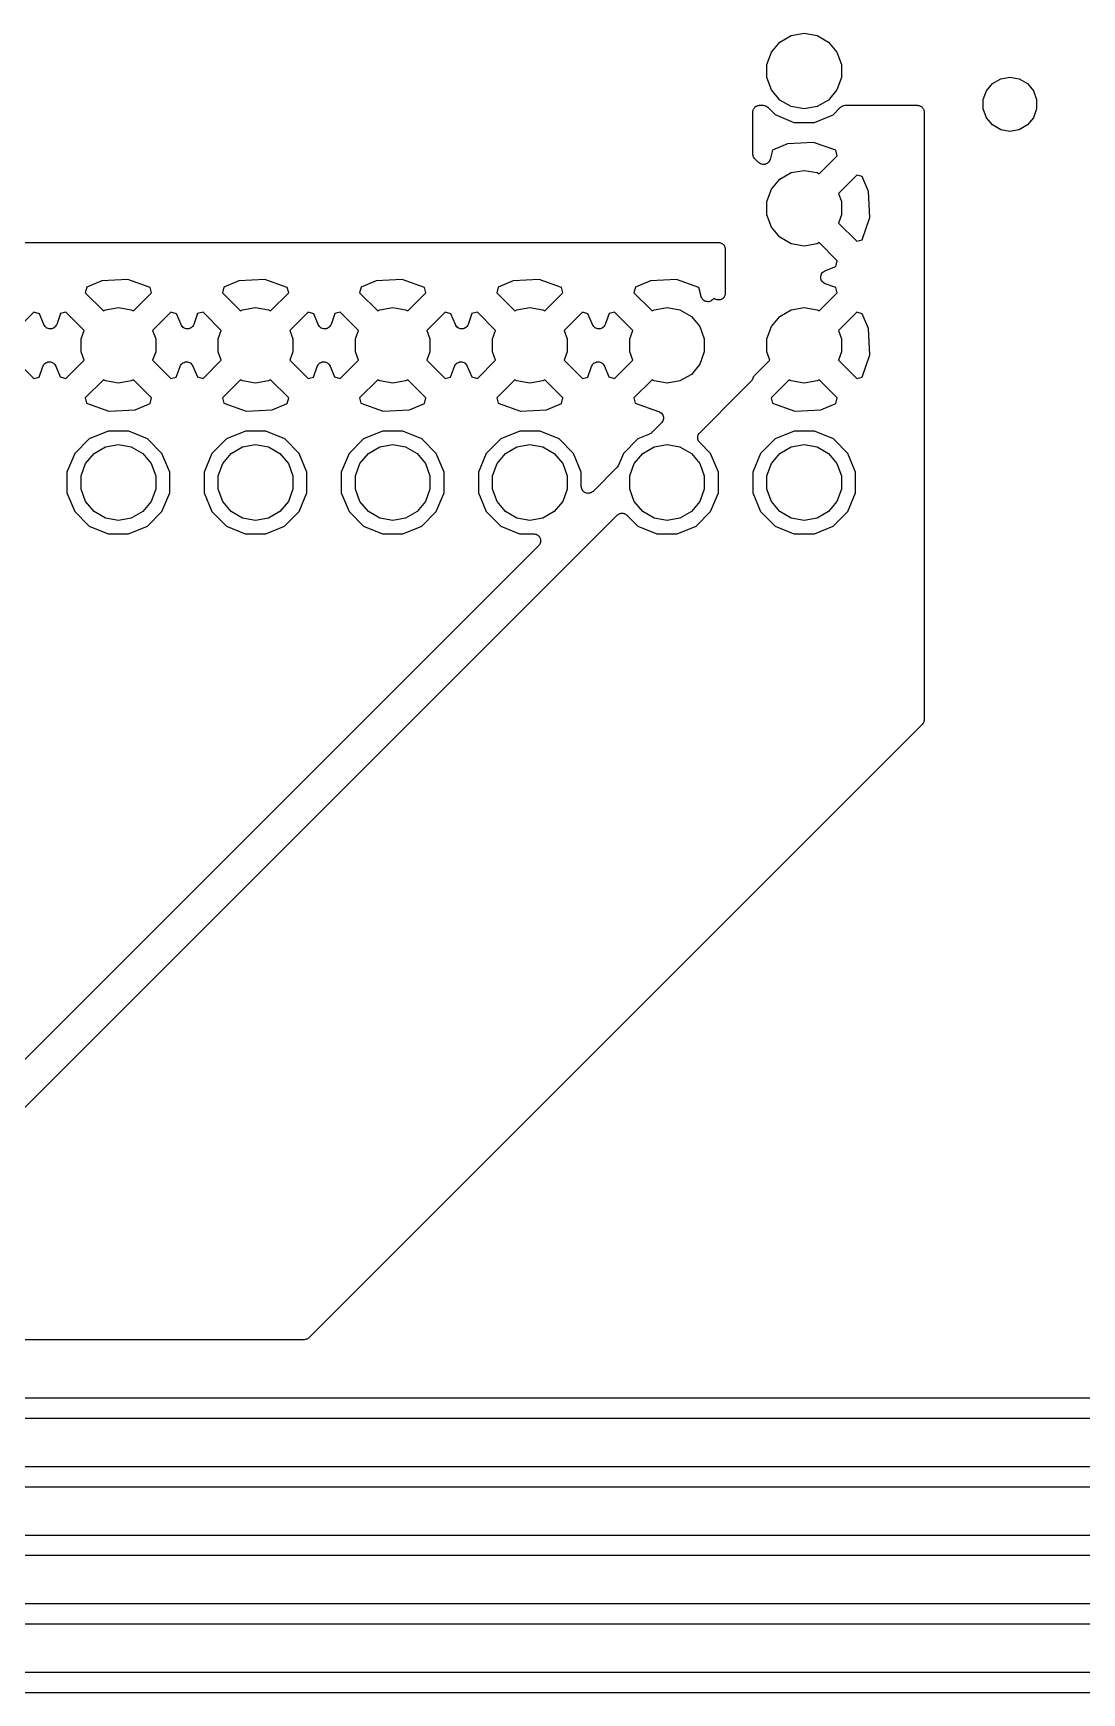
# Model space of a CAD drawing. Extents: x 25 to 346, y -457 to -16.
# Drawn here: x 204.48 to 223.9, y -405.32 to -374.58 of the extents above; entities that cross this region are included whole.
import ezdxf

# ---------------------------------------------------------------- set-up
doc = ezdxf.new("R2010")
doc.units = 0
doc.header["$MEASUREMENT"] = 0
doc.layers.add('BLACK', color=7, linetype='CONTINUOUS')

msp = doc.modelspace()

# ---------------------------------------------------------------- linework, layer by layer
at = {"layer": 'Black'}
for p, q in [((218.307, -374.748), (218.518, -374.626)), ((218.518, -374.626), (218.757, -374.584)), ((218.757, -374.584), (218.997, -374.626)), ((218.997, -374.626), (219.208, -374.748)), ((218.067, -375.163), (218.15, -374.934)), ((218.15, -374.934), (218.307, -374.748)), ((219.208, -374.748), (219.365, -374.934)), ((219.365, -374.934), (219.448, -375.163)), ((218.067, -375.407), (218.067, -375.163)), ((219.448, -375.163), (219.448, -375.407)), ((218.15, -375.636), (218.067, -375.407)), ((219.448, -375.407), (219.365, -375.636)), ((222.133, -375.649), (222.245, -375.516)), ((222.245, -375.516), (222.396, -375.428)), ((222.396, -375.428), (222.567, -375.398)), ((222.567, -375.398), (222.739, -375.428)), ((222.739, -375.428), (222.89, -375.516)), ((222.89, -375.516), (223.002, -375.649)), ((218.307, -375.822), (218.15, -375.636)), ((218.518, -375.944), (218.307, -375.822)), ((219.208, -375.822), (218.997, -375.944)), ((219.365, -375.636), (219.208, -375.822)), ((222.073, -375.813), (222.133, -375.649)), ((222.073, -375.987), (222.073, -375.813)), ((223.002, -375.649), (223.062, -375.813)), ((223.062, -375.813), (223.062, -375.987)), ((217.805, -376.047), (217.807, -376.036)), ((217.805, -376.82), (217.805, -376.047)), ((217.807, -376.025), (217.811, -376.015)), ((217.807, -376.036), (217.807, -376.025)), ((217.811, -376.015), (217.813, -376.004)), ((217.813, -376.004), (217.818, -375.994)), ((217.818, -375.994), (217.822, -375.983)), ((217.822, -375.983), (217.829, -375.975)), ((217.829, -375.975), (217.835, -375.965)), ((217.835, -375.965), (217.843, -375.958)), ((217.843, -375.958), (217.85, -375.95)), ((217.85, -375.95), (217.86, -375.944)), ((217.86, -375.944), (217.868, -375.937)), ((217.868, -375.937), (217.879, -375.933)), ((217.879, -375.933), (217.889, -375.928)), ((217.889, -375.928), (217.9, -375.926)), ((217.9, -375.926), (217.91, -375.922)), ((217.91, -375.922), (217.921, -375.922)), ((217.921, -375.922), (217.932, -375.92)), ((217.932, -375.92), (217.993, -375.92)), ((217.993, -375.92), (217.998, -375.921)), ((217.998, -375.921), (218.004, -375.92)), ((218.004, -375.92), (218.02, -375.925)), ((218.02, -375.925), (218.036, -375.928)), ((218.036, -375.928), (218.041, -375.93)), ((218.041, -375.93), (218.047, -375.932)), ((218.047, -375.932), (218.06, -375.941)), ((218.06, -375.941), (218.074, -375.95)), ((218.074, -375.95), (218.078, -375.954)), ((218.078, -375.954), (218.083, -375.957)), ((218.083, -375.957), (218.217, -376.092)), ((218.217, -376.092), (218.567, -376.237)), ((218.757, -375.986), (218.518, -375.944)), ((218.997, -375.944), (218.757, -375.986)), ((218.946, -376.238), (219.296, -376.093)), ((219.296, -376.093), (219.432, -375.957)), ((219.432, -375.957), (219.437, -375.954)), ((219.437, -375.954), (219.441, -375.95)), ((219.441, -375.95), (219.455, -375.941)), ((219.455, -375.941), (219.469, -375.932)), ((219.469, -375.932), (219.474, -375.93)), ((219.474, -375.93), (219.479, -375.928)), ((219.479, -375.928), (219.495, -375.925)), ((219.495, -375.925), (219.511, -375.92)), ((219.511, -375.92), (219.517, -375.921)), ((219.517, -375.921), (219.522, -375.92)), ((219.522, -375.92), (220.853, -375.92)), ((220.853, -375.92), (220.864, -375.922)), ((220.864, -375.922), (220.875, -375.922)), ((220.875, -375.922), (220.885, -375.926)), ((220.885, -375.926), (220.896, -375.928)), ((220.896, -375.928), (220.906, -375.933)), ((220.906, -375.933), (220.916, -375.937)), ((220.916, -375.937), (220.925, -375.944)), ((220.925, -375.944), (220.935, -375.95)), ((220.935, -375.95), (220.942, -375.958)), ((220.942, -375.958), (220.95, -375.965)), ((220.95, -375.965), (220.956, -375.975)), ((220.956, -375.975), (220.963, -375.983)), ((220.963, -375.983), (220.967, -375.994)), ((220.967, -375.994), (220.972, -376.004)), ((220.972, -376.004), (220.974, -376.015)), ((220.974, -376.015), (220.978, -376.025)), ((220.978, -376.025), (220.978, -376.036)), ((220.978, -376.036), (220.98, -376.047)), ((220.98, -376.047), (220.98, -387.297)), ((222.133, -376.151), (222.073, -375.987)), ((222.245, -376.284), (222.133, -376.151)), ((223.002, -376.151), (222.89, -376.284)), ((223.062, -375.987), (223.002, -376.151)), ((218.567, -376.237), (218.946, -376.238)), ((222.396, -376.372), (222.245, -376.284)), ((222.567, -376.402), (222.396, -376.372)), ((222.739, -376.372), (222.567, -376.402)), ((222.89, -376.284), (222.739, -376.372)), ((217.806, -376.825), (217.805, -376.82)), ((218.171, -376.748), (218.126, -376.923)), ((218.449, -376.633), (218.171, -376.748)), ((218.932, -376.607), (218.449, -376.633)), ((219.345, -376.753), (218.932, -376.607)), ((219.371, -376.853), (219.345, -376.753)), ((217.805, -376.831), (217.806, -376.825)), ((217.81, -376.847), (217.805, -376.831)), ((217.813, -376.863), (217.81, -376.847)), ((217.815, -376.868), (217.813, -376.863)), ((217.817, -376.874), (217.815, -376.868)), ((217.826, -376.887), (217.817, -376.874)), ((217.835, -376.902), (217.826, -376.887)), ((217.839, -376.905), (217.835, -376.902)), ((217.842, -376.91), (217.839, -376.905)), ((217.913, -376.981), (217.842, -376.91)), ((217.914, -376.981), (217.913, -376.981)), ((217.913, -376.981), (217.913, -376.981)), ((217.931, -376.993), (217.914, -376.981)), ((217.949, -377.006), (217.931, -376.993)), ((217.95, -377.006), (217.949, -377.006)), ((217.971, -377.012), (217.95, -377.006)), ((217.95, -377.006), (217.95, -377.006)), ((217.992, -377.017), (217.971, -377.012)), ((217.993, -377.017), (217.992, -377.017)), ((217.992, -377.017), (217.992, -377.017)), ((218.014, -377.015), (217.993, -377.017)), ((218.036, -377.013), (218.014, -377.015)), ((218.037, -377.013), (218.036, -377.013)), ((218.036, -377.013), (218.036, -377.013)), ((218.056, -377.004), (218.037, -377.013)), ((218.076, -376.995), (218.056, -377.004)), ((218.092, -376.979), (218.076, -376.994)), ((218.076, -376.994), (218.076, -376.995)), ((218.076, -376.995), (218.076, -376.995)), ((218.107, -376.964), (218.092, -376.979)), ((218.116, -376.943), (218.107, -376.963)), ((218.107, -376.963), (218.107, -376.963)), ((218.107, -376.963), (218.107, -376.964)), ((218.126, -376.924), (218.116, -376.943)), ((218.126, -376.923), (218.126, -376.923)), ((218.126, -376.923), (218.126, -376.924)), ((218.518, -377.166), (218.757, -377.124)), ((218.757, -377.124), (218.997, -377.166)), ((219.035, -377.188), (219.371, -376.853)), ((218.15, -377.474), (218.307, -377.288)), ((218.307, -377.288), (218.518, -377.166)), ((218.997, -377.166), (219.035, -377.188)), ((219.73, -377.212), (219.392, -377.55)), ((219.834, -377.239), (219.73, -377.212)), ((219.949, -377.516), (219.834, -377.239)), ((218.067, -377.703), (218.15, -377.474)), ((218.067, -377.947), (218.067, -377.703)), ((219.392, -377.55), (219.448, -377.703)), ((219.448, -377.703), (219.448, -377.947)), ((219.975, -377.999), (219.949, -377.516)), ((218.15, -378.176), (218.067, -377.947)), ((219.448, -377.947), (219.392, -378.1)), ((219.83, -378.412), (219.975, -377.999)), ((218.307, -378.362), (218.15, -378.176)), ((219.392, -378.1), (219.73, -378.438)), ((191.897, -378.46), (217.17, -378.46)), ((217.17, -378.46), (217.181, -378.462)), ((217.181, -378.462), (217.192, -378.462)), ((217.192, -378.462), (217.202, -378.466)), ((217.202, -378.466), (217.213, -378.468)), ((217.213, -378.468), (217.223, -378.473)), ((217.223, -378.473), (217.233, -378.477)), ((217.233, -378.477), (217.242, -378.484)), ((217.242, -378.484), (217.252, -378.49)), ((217.252, -378.49), (217.259, -378.498)), ((217.259, -378.498), (217.267, -378.505)), ((217.267, -378.505), (217.273, -378.515)), ((217.273, -378.515), (217.28, -378.523)), ((217.28, -378.523), (217.284, -378.534)), ((217.284, -378.534), (217.289, -378.544)), ((217.289, -378.544), (217.291, -378.555)), ((217.291, -378.555), (217.295, -378.565)), ((217.295, -378.565), (217.295, -378.576)), ((217.295, -378.576), (217.297, -378.587)), ((217.297, -378.587), (217.297, -379.398)), ((218.518, -378.484), (218.307, -378.362)), ((218.757, -378.526), (218.518, -378.484)), ((218.997, -378.484), (218.757, -378.526)), ((219.035, -378.462), (218.997, -378.484)), ((219.371, -378.797), (219.035, -378.462)), ((219.73, -378.438), (219.83, -378.412)), ((219.14, -378.986), (219.344, -378.902)), ((219.344, -378.902), (219.371, -378.797)), ((205.749, -379.173), (205.471, -379.288)), ((206.232, -379.147), (205.749, -379.173)), ((206.645, -379.293), (206.232, -379.147)), ((208.289, -379.173), (208.011, -379.288)), ((208.772, -379.147), (208.289, -379.173)), ((209.185, -379.293), (208.772, -379.147)), ((210.829, -379.173), (210.551, -379.288)), ((211.312, -379.147), (210.829, -379.173)), ((211.725, -379.293), (211.312, -379.147)), ((213.369, -379.173), (213.091, -379.288)), ((213.852, -379.147), (213.369, -379.173)), ((214.265, -379.293), (213.852, -379.147)), ((215.909, -379.173), (215.631, -379.288)), ((216.392, -379.147), (215.909, -379.173)), ((216.805, -379.293), (216.392, -379.147)), ((219.063, -379.087), (219.064, -379.085)), ((219.064, -379.107), (219.063, -379.087)), ((219.064, -379.082), (219.07, -379.064)), ((219.064, -379.085), (219.064, -379.082)), ((219.064, -379.127), (219.064, -379.107)), ((219.065, -379.129), (219.064, -379.127)), ((219.065, -379.131), (219.065, -379.129)), ((219.073, -379.149), (219.065, -379.131)), ((219.07, -379.064), (219.076, -379.044)), ((219.08, -379.168), (219.073, -379.149)), ((219.076, -379.044), (219.078, -379.043)), ((219.078, -379.041), (219.091, -379.025)), ((219.078, -379.043), (219.078, -379.041)), ((219.081, -379.169), (219.08, -379.168)), ((219.082, -379.171), (219.081, -379.169)), ((219.095, -379.186), (219.082, -379.171)), ((219.091, -379.025), (219.103, -379.01)), ((219.108, -379.201), (219.095, -379.186)), ((219.103, -379.01), (219.105, -379.008)), ((219.105, -379.008), (219.106, -379.007)), ((219.106, -379.007), (219.123, -378.997)), ((219.11, -379.202), (219.108, -379.201)), ((219.112, -379.204), (219.11, -379.202)), ((219.129, -379.213), (219.112, -379.204)), ((219.123, -378.997), (219.14, -378.986)), ((219.147, -379.223), (219.129, -379.213)), ((219.345, -379.293), (219.147, -379.223)), ((205.471, -379.288), (205.444, -379.393)), ((205.444, -379.393), (205.78, -379.728)), ((206.335, -379.728), (206.671, -379.393)), ((206.671, -379.393), (206.645, -379.293)), ((208.011, -379.288), (207.984, -379.393)), ((207.984, -379.393), (208.32, -379.728)), ((208.875, -379.728), (209.211, -379.393)), ((209.211, -379.393), (209.185, -379.293)), ((210.551, -379.288), (210.524, -379.393)), ((210.524, -379.393), (210.86, -379.728)), ((211.415, -379.728), (211.751, -379.393)), ((211.751, -379.393), (211.725, -379.293)), ((213.091, -379.288), (213.064, -379.393)), ((213.064, -379.393), (213.4, -379.728)), ((213.955, -379.728), (214.291, -379.393)), ((214.291, -379.393), (214.265, -379.293)), ((215.631, -379.288), (215.604, -379.393)), ((215.604, -379.393), (215.94, -379.728)), ((216.849, -379.463), (216.805, -379.293)), ((216.849, -379.464), (216.849, -379.463)), ((216.849, -379.463), (216.849, -379.463)), ((216.859, -379.483), (216.849, -379.464)), ((216.868, -379.503), (216.859, -379.483)), ((216.868, -379.504), (216.868, -379.503)), ((216.868, -379.503), (216.868, -379.503)), ((216.883, -379.519), (216.868, -379.504)), ((216.899, -379.534), (216.883, -379.519)), ((216.899, -379.535), (216.899, -379.534)), ((216.919, -379.544), (216.899, -379.535)), ((216.899, -379.535), (216.899, -379.535)), ((216.938, -379.553), (216.919, -379.544)), ((216.939, -379.553), (216.938, -379.553)), ((216.961, -379.555), (216.939, -379.553)), ((216.939, -379.553), (216.939, -379.553)), ((216.982, -379.557), (216.961, -379.555)), ((216.983, -379.557), (216.982, -379.557)), ((217.004, -379.552), (216.983, -379.557)), ((216.983, -379.557), (216.983, -379.557)), ((217.025, -379.546), (217.004, -379.552)), ((217.026, -379.546), (217.025, -379.546)), ((217.025, -379.546), (217.025, -379.546)), ((217.044, -379.533), (217.026, -379.546)), ((217.061, -379.521), (217.044, -379.533)), ((217.062, -379.521), (217.061, -379.521)), ((217.089, -379.494), (217.062, -379.521)), ((217.062, -379.521), (217.062, -379.521)), ((217.094, -379.498), (217.089, -379.494)), ((217.106, -379.508), (217.094, -379.498)), ((217.112, -379.51), (217.106, -379.508)), ((217.116, -379.513), (217.112, -379.51)), ((217.132, -379.518), (217.116, -379.513)), ((217.148, -379.523), (217.132, -379.518)), ((217.154, -379.523), (217.148, -379.523)), ((217.159, -379.525), (217.154, -379.523)), ((217.175, -379.523), (217.159, -379.525)), ((217.192, -379.523), (217.175, -379.523)), ((217.197, -379.521), (217.192, -379.523)), ((217.203, -379.521), (217.197, -379.521)), ((217.218, -379.514), (217.203, -379.521)), ((217.233, -379.508), (217.218, -379.514)), ((217.238, -379.505), (217.233, -379.508)), ((217.243, -379.502), (217.238, -379.505)), ((217.255, -379.491), (217.243, -379.502)), ((217.267, -379.48), (217.255, -379.491)), ((217.27, -379.475), (217.267, -379.48)), ((217.274, -379.471), (217.27, -379.475)), ((217.281, -379.456), (217.274, -379.471)), ((217.289, -379.442), (217.281, -379.456)), ((217.29, -379.436), (217.289, -379.442)), ((217.293, -379.431), (217.29, -379.436)), ((217.294, -379.415), (217.293, -379.431)), ((217.297, -379.398), (217.294, -379.415)), ((219.035, -379.728), (219.371, -379.393)), ((219.371, -379.393), (219.345, -379.293)), ((204.49, -379.752), (204.152, -380.09)), ((204.594, -379.779), (204.49, -379.752)), ((204.678, -379.982), (204.594, -379.779)), ((204.985, -379.778), (204.915, -379.976)), ((205.085, -379.752), (204.985, -379.778)), ((205.423, -380.09), (205.085, -379.752)), ((205.78, -379.728), (205.818, -379.706)), ((205.818, -379.706), (206.058, -379.664)), ((206.058, -379.664), (206.297, -379.706)), ((206.297, -379.706), (206.335, -379.728)), ((207.03, -379.752), (206.692, -380.09)), ((207.134, -379.779), (207.03, -379.752)), ((207.218, -379.982), (207.134, -379.779)), ((207.525, -379.778), (207.455, -379.976)), ((207.625, -379.752), (207.525, -379.778)), ((207.963, -380.09), (207.625, -379.752)), ((208.32, -379.728), (208.358, -379.706)), ((208.358, -379.706), (208.597, -379.664)), ((208.597, -379.664), (208.837, -379.706)), ((208.837, -379.706), (208.875, -379.728)), ((209.57, -379.752), (209.232, -380.09)), ((209.674, -379.779), (209.57, -379.752)), ((209.758, -379.982), (209.674, -379.779)), ((210.065, -379.778), (209.995, -379.976)), ((210.165, -379.752), (210.065, -379.778)), ((210.503, -380.09), (210.165, -379.752)), ((210.86, -379.728), (210.898, -379.706)), ((210.898, -379.706), (211.137, -379.664)), ((211.137, -379.664), (211.377, -379.706)), ((211.377, -379.706), (211.415, -379.728)), ((212.11, -379.752), (211.772, -380.09)), ((212.214, -379.779), (212.11, -379.752)), ((212.298, -379.982), (212.214, -379.779)), ((212.605, -379.778), (212.535, -379.976)), ((212.705, -379.752), (212.605, -379.778)), ((213.043, -380.09), (212.705, -379.752)), ((213.4, -379.728), (213.438, -379.706)), ((213.438, -379.706), (213.677, -379.664)), ((213.677, -379.664), (213.917, -379.706)), ((213.917, -379.706), (213.955, -379.728)), ((214.65, -379.752), (214.312, -380.09)), ((214.754, -379.779), (214.65, -379.752)), ((214.838, -379.982), (214.754, -379.779)), ((215.145, -379.778), (215.075, -379.976)), ((215.245, -379.752), (215.145, -379.778)), ((215.583, -380.09), (215.245, -379.752)), ((215.94, -379.728), (215.978, -379.706)), ((215.978, -379.706), (216.218, -379.664)), ((216.218, -379.664), (216.457, -379.706)), ((216.457, -379.706), (216.668, -379.828)), ((216.668, -379.828), (216.825, -380.014)), ((218.15, -380.014), (218.307, -379.828)), ((218.307, -379.828), (218.518, -379.706)), ((218.518, -379.706), (218.757, -379.664)), ((218.757, -379.664), (218.997, -379.706)), ((218.997, -379.706), (219.035, -379.728)), ((219.73, -379.752), (219.392, -380.09)), ((219.834, -379.779), (219.73, -379.752)), ((219.949, -380.056), (219.834, -379.779)), ((204.689, -379.999), (204.678, -379.982)), ((204.699, -380.016), (204.689, -379.999)), ((204.701, -380.018), (204.699, -380.016)), ((204.702, -380.019), (204.701, -380.018)), ((204.718, -380.032), (204.702, -380.019)), ((204.733, -380.044), (204.718, -380.032)), ((204.735, -380.045), (204.733, -380.044)), ((204.737, -380.046), (204.735, -380.045)), ((204.756, -380.052), (204.737, -380.046)), ((204.775, -380.059), (204.756, -380.052)), ((204.777, -380.059), (204.775, -380.059)), ((204.779, -380.06), (204.777, -380.059)), ((204.799, -380.059), (204.779, -380.06)), ((204.819, -380.058), (204.799, -380.059)), ((204.821, -380.058), (204.819, -380.058)), ((204.823, -380.058), (204.821, -380.058)), ((204.842, -380.05), (204.823, -380.058)), ((204.86, -380.043), (204.842, -380.05)), ((204.862, -380.042), (204.86, -380.043)), ((204.864, -380.041), (204.862, -380.042)), ((204.879, -380.027), (204.864, -380.041)), ((204.894, -380.014), (204.879, -380.027)), ((204.895, -380.012), (204.894, -380.014)), ((204.896, -380.011), (204.895, -380.012)), ((204.906, -379.993), (204.896, -380.011)), ((204.915, -379.976), (204.906, -379.993)), ((205.367, -380.243), (205.423, -380.09)), ((206.692, -380.09), (206.748, -380.243)), ((207.229, -379.999), (207.218, -379.982)), ((207.239, -380.016), (207.229, -379.999)), ((207.241, -380.018), (207.239, -380.016)), ((207.242, -380.019), (207.241, -380.018)), ((207.258, -380.032), (207.242, -380.019)), ((207.273, -380.044), (207.258, -380.032)), ((207.275, -380.045), (207.273, -380.044)), ((207.277, -380.046), (207.275, -380.045)), ((207.296, -380.052), (207.277, -380.046)), ((207.315, -380.059), (207.296, -380.052)), ((207.317, -380.059), (207.315, -380.059)), ((207.319, -380.06), (207.317, -380.059)), ((207.339, -380.059), (207.319, -380.06)), ((207.359, -380.058), (207.339, -380.059)), ((207.361, -380.058), (207.359, -380.058)), ((207.363, -380.058), (207.361, -380.058)), ((207.382, -380.05), (207.363, -380.058)), ((207.4, -380.043), (207.382, -380.05)), ((207.402, -380.042), (207.4, -380.043)), ((207.404, -380.041), (207.402, -380.042)), ((207.419, -380.027), (207.404, -380.041)), ((207.434, -380.014), (207.419, -380.027)), ((207.435, -380.012), (207.434, -380.014)), ((207.436, -380.011), (207.435, -380.012)), ((207.446, -379.993), (207.436, -380.011)), ((207.455, -379.976), (207.446, -379.993)), ((207.907, -380.243), (207.963, -380.09)), ((209.232, -380.09), (209.288, -380.243)), ((209.769, -379.999), (209.758, -379.982)), ((209.779, -380.016), (209.769, -379.999)), ((209.781, -380.018), (209.779, -380.016)), ((209.782, -380.019), (209.781, -380.018)), ((209.798, -380.032), (209.782, -380.019)), ((209.813, -380.044), (209.798, -380.032)), ((209.815, -380.045), (209.813, -380.044)), ((209.817, -380.046), (209.815, -380.045)), ((209.836, -380.052), (209.817, -380.046)), ((209.855, -380.059), (209.836, -380.052)), ((209.857, -380.059), (209.855, -380.059)), ((209.859, -380.06), (209.857, -380.059)), ((209.879, -380.059), (209.859, -380.06)), ((209.899, -380.058), (209.879, -380.059)), ((209.901, -380.058), (209.899, -380.058)), ((209.903, -380.058), (209.901, -380.058)), ((209.922, -380.05), (209.903, -380.058)), ((209.94, -380.043), (209.922, -380.05)), ((209.942, -380.042), (209.94, -380.043)), ((209.944, -380.041), (209.942, -380.042)), ((209.959, -380.027), (209.944, -380.041)), ((209.974, -380.014), (209.959, -380.027)), ((209.975, -380.012), (209.974, -380.014)), ((209.976, -380.011), (209.975, -380.012)), ((209.986, -379.993), (209.976, -380.011)), ((209.995, -379.976), (209.986, -379.993)), ((210.447, -380.243), (210.503, -380.09)), ((211.772, -380.09), (211.828, -380.243)), ((212.309, -379.999), (212.298, -379.982)), ((212.319, -380.016), (212.309, -379.999)), ((212.321, -380.018), (212.319, -380.016)), ((212.322, -380.019), (212.321, -380.018)), ((212.338, -380.032), (212.322, -380.019)), ((212.353, -380.044), (212.338, -380.032)), ((212.355, -380.045), (212.353, -380.044)), ((212.357, -380.046), (212.355, -380.045)), ((212.376, -380.052), (212.357, -380.046)), ((212.395, -380.059), (212.376, -380.052)), ((212.397, -380.059), (212.395, -380.059)), ((212.399, -380.06), (212.397, -380.059)), ((212.419, -380.059), (212.399, -380.06)), ((212.439, -380.058), (212.419, -380.059)), ((212.441, -380.058), (212.439, -380.058)), ((212.443, -380.058), (212.441, -380.058)), ((212.462, -380.05), (212.443, -380.058)), ((212.48, -380.043), (212.462, -380.05)), ((212.482, -380.042), (212.48, -380.043)), ((212.484, -380.041), (212.482, -380.042)), ((212.499, -380.027), (212.484, -380.041)), ((212.514, -380.014), (212.499, -380.027)), ((212.515, -380.012), (212.514, -380.014)), ((212.516, -380.011), (212.515, -380.012)), ((212.526, -379.993), (212.516, -380.011)), ((212.535, -379.976), (212.526, -379.993)), ((212.987, -380.243), (213.043, -380.09)), ((214.312, -380.09), (214.368, -380.243)), ((214.849, -379.999), (214.838, -379.982)), ((214.859, -380.016), (214.849, -379.999)), ((214.861, -380.018), (214.859, -380.016)), ((214.862, -380.019), (214.861, -380.018)), ((214.878, -380.032), (214.862, -380.019)), ((214.893, -380.044), (214.878, -380.032)), ((214.895, -380.045), (214.893, -380.044)), ((214.897, -380.046), (214.895, -380.045)), ((214.916, -380.052), (214.897, -380.046)), ((214.935, -380.059), (214.916, -380.052)), ((214.937, -380.059), (214.935, -380.059)), ((214.939, -380.06), (214.937, -380.059)), ((214.959, -380.059), (214.939, -380.06)), ((214.979, -380.058), (214.959, -380.059)), ((214.981, -380.058), (214.979, -380.058)), ((214.983, -380.058), (214.981, -380.058)), ((215.002, -380.05), (214.983, -380.058)), ((215.02, -380.043), (215.002, -380.05)), ((215.022, -380.042), (215.02, -380.043)), ((215.024, -380.041), (215.022, -380.042)), ((215.039, -380.027), (215.024, -380.041)), ((215.054, -380.014), (215.039, -380.027)), ((215.055, -380.012), (215.054, -380.014)), ((215.056, -380.011), (215.055, -380.012)), ((215.066, -379.993), (215.056, -380.011)), ((215.075, -379.976), (215.066, -379.993)), ((215.527, -380.243), (215.583, -380.09)), ((216.825, -380.014), (216.908, -380.243)), ((218.067, -380.243), (218.15, -380.014)), ((219.392, -380.09), (219.448, -380.243)), ((219.975, -380.539), (219.949, -380.056)), ((205.367, -380.487), (205.367, -380.243)), ((205.423, -380.64), (205.367, -380.487)), ((206.748, -380.487), (206.692, -380.64)), ((206.748, -380.243), (206.748, -380.487)), ((207.907, -380.487), (207.907, -380.243)), ((207.963, -380.64), (207.907, -380.487)), ((209.288, -380.487), (209.232, -380.64)), ((209.288, -380.243), (209.288, -380.487)), ((210.447, -380.487), (210.447, -380.243)), ((210.503, -380.64), (210.447, -380.487)), ((211.828, -380.487), (211.772, -380.64)), ((211.828, -380.243), (211.828, -380.487)), ((212.987, -380.487), (212.987, -380.243)), ((213.043, -380.64), (212.987, -380.487)), ((214.368, -380.487), (214.312, -380.64)), ((214.368, -380.243), (214.368, -380.487)), ((215.527, -380.487), (215.527, -380.243)), ((215.583, -380.64), (215.527, -380.487)), ((216.908, -380.487), (216.825, -380.716)), ((216.908, -380.243), (216.908, -380.487)), ((218.067, -380.487), (218.067, -380.243)), ((218.123, -380.64), (218.067, -380.487)), ((219.448, -380.487), (219.392, -380.64)), ((219.448, -380.243), (219.448, -380.487)), ((204.152, -380.64), (204.49, -380.978)), ((204.59, -380.952), (204.66, -380.754)), ((204.66, -380.754), (204.669, -380.737)), ((204.669, -380.737), (204.679, -380.719)), ((204.679, -380.719), (204.68, -380.718)), ((204.68, -380.718), (204.681, -380.716)), ((204.681, -380.716), (204.696, -380.703)), ((204.696, -380.703), (204.711, -380.689)), ((204.711, -380.689), (204.713, -380.688)), ((204.713, -380.688), (204.715, -380.687)), ((204.715, -380.687), (204.733, -380.68)), ((204.733, -380.68), (204.752, -380.672)), ((204.752, -380.672), (204.754, -380.672)), ((204.754, -380.672), (204.756, -380.672)), ((204.756, -380.672), (204.776, -380.671)), ((204.776, -380.671), (204.796, -380.67)), ((204.796, -380.67), (204.798, -380.671)), ((204.798, -380.671), (204.8, -380.671)), ((204.8, -380.671), (204.819, -380.678)), ((204.819, -380.678), (204.838, -380.684)), ((204.838, -380.684), (204.84, -380.685)), ((204.84, -380.685), (204.842, -380.686)), ((204.842, -380.686), (204.857, -380.698)), ((204.857, -380.698), (204.873, -380.711)), ((204.873, -380.711), (204.874, -380.712)), ((204.874, -380.712), (204.876, -380.714)), ((204.876, -380.714), (204.886, -380.731)), ((204.886, -380.731), (204.897, -380.748)), ((204.897, -380.748), (204.981, -380.951)), ((205.085, -380.978), (205.423, -380.64)), ((206.692, -380.64), (207.03, -380.978)), ((207.13, -380.952), (207.2, -380.754)), ((207.2, -380.754), (207.209, -380.737)), ((207.209, -380.737), (207.219, -380.719)), ((207.219, -380.719), (207.22, -380.718)), ((207.22, -380.718), (207.221, -380.716)), ((207.221, -380.716), (207.236, -380.703)), ((207.236, -380.703), (207.251, -380.689)), ((207.251, -380.689), (207.253, -380.688)), ((207.253, -380.688), (207.255, -380.687)), ((207.255, -380.687), (207.273, -380.68)), ((207.273, -380.68), (207.292, -380.672)), ((207.292, -380.672), (207.294, -380.672)), ((207.294, -380.672), (207.296, -380.672)), ((207.296, -380.672), (207.316, -380.671)), ((207.316, -380.671), (207.336, -380.67)), ((207.336, -380.67), (207.338, -380.671)), ((207.338, -380.671), (207.34, -380.671)), ((207.34, -380.671), (207.359, -380.678)), ((207.359, -380.678), (207.378, -380.684)), ((207.378, -380.684), (207.38, -380.685)), ((207.38, -380.685), (207.382, -380.686)), ((207.382, -380.686), (207.397, -380.698)), ((207.397, -380.698), (207.413, -380.711)), ((207.413, -380.711), (207.414, -380.712)), ((207.414, -380.712), (207.416, -380.714)), ((207.416, -380.714), (207.426, -380.731)), ((207.426, -380.731), (207.437, -380.748)), ((207.437, -380.748), (207.521, -380.951)), ((207.625, -380.978), (207.963, -380.64)), ((209.232, -380.64), (209.57, -380.978)), ((209.67, -380.952), (209.74, -380.754)), ((209.74, -380.754), (209.749, -380.737)), ((209.749, -380.737), (209.759, -380.719)), ((209.759, -380.719), (209.76, -380.718)), ((209.76, -380.718), (209.761, -380.716)), ((209.761, -380.716), (209.776, -380.703)), ((209.776, -380.703), (209.791, -380.689)), ((209.791, -380.689), (209.793, -380.688)), ((209.793, -380.688), (209.795, -380.687)), ((209.795, -380.687), (209.813, -380.68)), ((209.813, -380.68), (209.832, -380.672)), ((209.832, -380.672), (209.834, -380.672)), ((209.834, -380.672), (209.836, -380.672)), ((209.836, -380.672), (209.856, -380.671)), ((209.856, -380.671), (209.876, -380.67)), ((209.876, -380.67), (209.878, -380.671)), ((209.878, -380.671), (209.88, -380.671)), ((209.88, -380.671), (209.899, -380.678)), ((209.899, -380.678), (209.918, -380.684)), ((209.918, -380.684), (209.92, -380.685)), ((209.92, -380.685), (209.922, -380.686)), ((209.922, -380.686), (209.937, -380.698)), ((209.937, -380.698), (209.953, -380.711)), ((209.953, -380.711), (209.954, -380.712)), ((209.954, -380.712), (209.956, -380.714)), ((209.956, -380.714), (209.966, -380.731)), ((209.966, -380.731), (209.977, -380.748)), ((209.977, -380.748), (210.061, -380.951)), ((210.165, -380.978), (210.503, -380.64)), ((211.772, -380.64), (212.11, -380.978)), ((212.21, -380.952), (212.28, -380.754)), ((212.28, -380.754), (212.289, -380.737)), ((212.289, -380.737), (212.299, -380.719)), ((212.299, -380.719), (212.3, -380.718)), ((212.3, -380.718), (212.301, -380.716)), ((212.301, -380.716), (212.316, -380.703)), ((212.316, -380.703), (212.331, -380.689)), ((212.331, -380.689), (212.333, -380.688)), ((212.333, -380.688), (212.335, -380.687)), ((212.335, -380.687), (212.353, -380.68)), ((212.353, -380.68), (212.372, -380.672)), ((212.372, -380.672), (212.374, -380.672)), ((212.374, -380.672), (212.376, -380.672)), ((212.376, -380.672), (212.396, -380.671)), ((212.396, -380.671), (212.416, -380.67)), ((212.416, -380.67), (212.418, -380.671)), ((212.418, -380.671), (212.42, -380.671)), ((212.42, -380.671), (212.439, -380.678)), ((212.439, -380.678), (212.458, -380.684)), ((212.458, -380.684), (212.46, -380.685)), ((212.46, -380.685), (212.462, -380.686)), ((212.462, -380.686), (212.477, -380.698)), ((212.477, -380.698), (212.493, -380.711)), ((212.493, -380.711), (212.494, -380.712)), ((212.494, -380.712), (212.496, -380.714)), ((212.496, -380.714), (212.506, -380.731)), ((212.506, -380.731), (212.517, -380.748)), ((212.517, -380.748), (212.601, -380.951)), ((212.705, -380.978), (213.043, -380.64)), ((214.312, -380.64), (214.65, -380.978)), ((214.75, -380.952), (214.82, -380.754)), ((214.82, -380.754), (214.829, -380.737)), ((214.829, -380.737), (214.839, -380.719)), ((214.839, -380.719), (214.84, -380.718)), ((214.84, -380.718), (214.841, -380.716)), ((214.841, -380.716), (214.856, -380.703)), ((214.856, -380.703), (214.871, -380.689)), ((214.871, -380.689), (214.873, -380.688)), ((214.873, -380.688), (214.875, -380.687)), ((214.875, -380.687), (214.893, -380.68)), ((214.893, -380.68), (214.912, -380.672)), ((214.912, -380.672), (214.914, -380.672)), ((214.914, -380.672), (214.916, -380.672)), ((214.916, -380.672), (214.936, -380.671)), ((214.936, -380.671), (214.956, -380.67)), ((214.956, -380.67), (214.958, -380.671)), ((214.958, -380.671), (214.96, -380.671)), ((214.96, -380.671), (214.979, -380.678)), ((214.979, -380.678), (214.998, -380.684)), ((214.998, -380.684), (215, -380.685)), ((215, -380.685), (215.002, -380.686)), ((215.002, -380.686), (215.017, -380.698)), ((215.017, -380.698), (215.033, -380.711)), ((215.033, -380.711), (215.034, -380.712)), ((215.034, -380.712), (215.036, -380.714)), ((215.036, -380.714), (215.046, -380.731)), ((215.046, -380.731), (215.057, -380.748)), ((215.057, -380.748), (215.141, -380.951)), ((215.245, -380.978), (215.583, -380.64)), ((216.825, -380.716), (216.668, -380.902)), ((217.84, -380.924), (218.123, -380.64)), ((219.392, -380.64), (219.73, -380.978)), ((219.83, -380.952), (219.975, -380.539)), ((204.49, -380.978), (204.59, -380.952)), ((204.981, -380.951), (205.085, -380.978)), ((205.78, -381.002), (205.444, -381.337)), ((205.818, -381.024), (205.78, -381.002)), ((206.058, -381.066), (205.818, -381.024)), ((206.297, -381.024), (206.058, -381.066)), ((206.335, -381.002), (206.297, -381.024)), ((206.671, -381.337), (206.335, -381.002)), ((207.03, -380.978), (207.13, -380.952)), ((207.521, -380.951), (207.625, -380.978)), ((208.32, -381.002), (207.984, -381.337)), ((208.358, -381.024), (208.32, -381.002)), ((208.597, -381.066), (208.358, -381.024)), ((208.837, -381.024), (208.597, -381.066)), ((208.875, -381.002), (208.837, -381.024)), ((209.211, -381.337), (208.875, -381.002)), ((209.57, -380.978), (209.67, -380.952)), ((210.061, -380.951), (210.165, -380.978)), ((210.86, -381.002), (210.524, -381.337)), ((210.898, -381.024), (210.86, -381.002)), ((211.137, -381.066), (210.898, -381.024)), ((211.377, -381.024), (211.137, -381.066)), ((211.415, -381.002), (211.377, -381.024)), ((211.751, -381.337), (211.415, -381.002)), ((212.11, -380.978), (212.21, -380.952)), ((212.601, -380.951), (212.705, -380.978)), ((213.4, -381.002), (213.064, -381.337)), ((213.438, -381.024), (213.4, -381.002)), ((213.677, -381.066), (213.438, -381.024)), ((213.917, -381.024), (213.677, -381.066)), ((213.955, -381.002), (213.917, -381.024)), ((214.291, -381.337), (213.955, -381.002)), ((214.65, -380.978), (214.75, -380.952)), ((215.141, -380.951), (215.245, -380.978)), ((215.94, -381.002), (215.604, -381.337)), ((215.978, -381.024), (215.94, -381.002)), ((216.218, -381.066), (215.978, -381.024)), ((216.457, -381.024), (216.218, -381.066)), ((216.668, -380.902), (216.457, -381.024)), ((217.596, -381.209), (217.796, -381.009)), ((217.796, -381.009), (217.803, -380.999)), ((217.803, -380.999), (217.805, -380.989)), ((217.805, -380.989), (217.81, -380.975)), ((217.81, -380.975), (217.814, -380.96)), ((217.814, -380.96), (217.818, -380.954)), ((217.818, -380.954), (217.821, -380.948)), ((217.821, -380.948), (217.831, -380.936)), ((217.831, -380.936), (217.84, -380.924)), ((218.48, -381.002), (218.144, -381.337)), ((218.518, -381.024), (218.48, -381.002)), ((218.757, -381.066), (218.518, -381.024)), ((218.997, -381.024), (218.757, -381.066)), ((219.035, -381.002), (218.997, -381.024)), ((219.371, -381.337), (219.035, -381.002)), ((219.73, -380.978), (219.83, -380.952)), ((205.444, -381.337), (205.47, -381.437)), ((206.644, -381.442), (206.671, -381.337)), ((207.984, -381.337), (208.01, -381.437)), ((209.184, -381.442), (209.211, -381.337)), ((210.524, -381.337), (210.55, -381.437)), ((211.724, -381.442), (211.751, -381.337)), ((213.064, -381.337), (213.09, -381.437)), ((214.264, -381.442), (214.291, -381.337)), ((215.604, -381.337), (215.63, -381.437)), ((216.822, -381.983), (217.596, -381.209)), ((217.596, -381.209), (217.596, -381.209)), ((218.144, -381.337), (218.17, -381.437)), ((219.344, -381.442), (219.371, -381.337)), ((205.47, -381.437), (205.883, -381.583)), ((205.883, -381.583), (206.366, -381.557)), ((206.366, -381.557), (206.644, -381.442)), ((208.01, -381.437), (208.423, -381.583)), ((208.423, -381.583), (208.906, -381.557)), ((208.906, -381.557), (209.184, -381.442)), ((210.55, -381.437), (210.963, -381.583)), ((210.963, -381.583), (211.446, -381.557)), ((211.446, -381.557), (211.724, -381.442)), ((213.09, -381.437), (213.503, -381.583)), ((213.503, -381.583), (213.986, -381.557)), ((213.986, -381.557), (214.264, -381.442)), ((215.63, -381.437), (216.062, -381.589)), ((216.062, -381.589), (216.062, -381.589)), ((216.062, -381.589), (216.063, -381.59)), ((216.063, -381.59), (216.067, -381.591)), ((216.067, -381.591), (216.079, -381.598)), ((216.079, -381.598), (216.08, -381.598)), ((216.08, -381.598), (216.098, -381.607)), ((216.098, -381.607), (216.1, -381.608)), ((216.1, -381.608), (216.102, -381.609)), ((216.102, -381.609), (216.104, -381.612)), ((216.104, -381.612), (216.106, -381.613)), ((216.106, -381.613), (216.112, -381.621)), ((216.112, -381.621), (216.115, -381.624)), ((216.115, -381.624), (216.13, -381.638)), ((216.13, -381.638), (216.13, -381.64)), ((216.13, -381.64), (216.132, -381.642)), ((216.132, -381.642), (216.134, -381.645)), ((216.134, -381.645), (216.134, -381.646)), ((216.134, -381.646), (216.137, -381.654)), ((216.137, -381.654), (216.14, -381.66)), ((216.14, -381.66), (216.148, -381.678)), ((216.148, -381.739), (216.146, -381.745)), ((216.148, -381.678), (216.148, -381.68)), ((216.148, -381.68), (216.149, -381.682)), ((216.15, -381.732), (216.148, -381.739)), ((216.149, -381.682), (216.149, -381.687)), ((216.149, -381.687), (216.15, -381.688)), ((216.15, -381.688), (216.15, -381.695)), ((216.15, -381.695), (216.15, -381.702)), ((216.15, -381.702), (216.152, -381.722)), ((216.152, -381.726), (216.15, -381.73)), ((216.15, -381.73), (216.15, -381.732)), ((216.152, -381.722), (216.151, -381.724)), ((216.151, -381.724), (216.152, -381.726)), ((218.17, -381.437), (218.583, -381.583)), ((218.583, -381.583), (219.066, -381.557)), ((219.066, -381.557), (219.344, -381.442)), ((205.869, -381.952), (205.519, -382.097)), ((206.248, -381.953), (205.869, -381.952)), ((206.598, -382.098), (206.248, -381.953)), ((208.409, -381.952), (208.059, -382.097)), ((208.788, -381.953), (208.409, -381.952)), ((209.138, -382.098), (208.788, -381.953)), ((210.949, -381.952), (210.599, -382.097)), ((211.328, -381.953), (210.949, -381.952)), ((211.678, -382.098), (211.328, -381.953)), ((213.489, -381.952), (213.139, -382.097)), ((213.868, -381.953), (213.489, -381.952)), ((214.218, -382.098), (213.868, -381.953)), ((215.894, -382.008), (215.679, -382.097)), ((215.897, -382.006), (215.894, -382.008)), ((215.9, -382.006), (215.897, -382.006)), ((215.915, -381.995), (215.9, -382.006)), ((215.932, -381.984), (215.915, -381.995)), ((215.933, -381.982), (215.932, -381.984)), ((215.936, -381.98), (215.933, -381.982)), ((216.115, -381.801), (215.936, -381.98)), ((216.127, -381.784), (216.115, -381.801)), ((216.129, -381.781), (216.127, -381.784)), ((216.136, -381.773), (216.129, -381.781)), ((216.139, -381.768), (216.136, -381.772)), ((216.136, -381.772), (216.136, -381.773)), ((216.141, -381.765), (216.139, -381.766)), ((216.139, -381.766), (216.139, -381.768)), ((216.146, -381.745), (216.141, -381.765)), ((216.788, -382.051), (216.789, -382.04)), ((216.789, -382.04), (216.794, -382.03)), ((216.794, -382.03), (216.797, -382.019)), ((216.797, -382.019), (216.803, -382.01)), ((216.803, -382.01), (216.808, -382)), ((216.808, -382), (216.816, -381.992)), ((216.816, -381.992), (216.822, -381.983)), ((218.569, -381.952), (218.219, -382.097)), ((218.948, -381.953), (218.569, -381.952)), ((219.298, -382.098), (218.948, -381.953)), ((205.519, -382.097), (205.25, -382.365)), ((205.607, -382.368), (205.818, -382.246)), ((205.818, -382.246), (206.058, -382.204)), ((206.058, -382.204), (206.297, -382.246)), ((206.297, -382.246), (206.508, -382.368)), ((206.865, -382.366), (206.598, -382.098)), ((208.059, -382.097), (207.79, -382.365)), ((208.147, -382.368), (208.358, -382.246)), ((208.358, -382.246), (208.597, -382.204)), ((208.597, -382.204), (208.837, -382.246)), ((208.837, -382.246), (209.048, -382.368)), ((209.405, -382.366), (209.138, -382.098)), ((210.599, -382.097), (210.33, -382.365)), ((210.687, -382.368), (210.898, -382.246)), ((210.898, -382.246), (211.137, -382.204)), ((211.137, -382.204), (211.377, -382.246)), ((211.377, -382.246), (211.588, -382.368)), ((211.945, -382.366), (211.678, -382.098)), ((213.139, -382.097), (212.87, -382.365)), ((213.227, -382.368), (213.438, -382.246)), ((213.438, -382.246), (213.677, -382.204)), ((213.677, -382.204), (213.917, -382.246)), ((213.917, -382.246), (214.128, -382.368)), ((214.485, -382.366), (214.218, -382.098)), ((215.679, -382.097), (215.41, -382.365)), ((215.767, -382.368), (215.978, -382.246)), ((215.978, -382.246), (216.218, -382.204)), ((216.218, -382.204), (216.457, -382.246)), ((216.457, -382.246), (216.668, -382.368)), ((216.785, -382.062), (216.788, -382.051)), ((216.786, -382.073), (216.785, -382.062)), ((216.785, -382.084), (216.786, -382.073)), ((216.788, -382.094), (216.785, -382.084)), ((216.789, -382.106), (216.788, -382.094)), ((216.794, -382.116), (216.789, -382.106)), ((216.797, -382.126), (216.794, -382.116)), ((216.803, -382.135), (216.797, -382.126)), ((216.808, -382.146), (216.803, -382.135)), ((216.816, -382.153), (216.808, -382.146)), ((216.822, -382.162), (216.816, -382.153)), ((217.025, -382.366), (216.822, -382.162)), ((218.219, -382.097), (217.95, -382.365)), ((218.307, -382.368), (218.518, -382.246)), ((218.518, -382.246), (218.757, -382.204)), ((218.757, -382.204), (218.997, -382.246)), ((218.997, -382.246), (219.208, -382.368)), ((219.565, -382.366), (219.298, -382.098)), ((205.25, -382.365), (205.105, -382.715)), ((205.367, -382.783), (205.45, -382.554)), ((205.45, -382.554), (205.607, -382.368)), ((206.508, -382.368), (206.665, -382.554)), ((206.665, -382.554), (206.748, -382.783)), ((207.01, -382.716), (206.865, -382.366)), ((207.79, -382.365), (207.645, -382.715)), ((207.907, -382.783), (207.99, -382.554)), ((207.99, -382.554), (208.147, -382.368)), ((209.048, -382.368), (209.205, -382.554)), ((209.205, -382.554), (209.288, -382.783)), ((209.55, -382.716), (209.405, -382.366)), ((210.33, -382.365), (210.185, -382.715)), ((210.447, -382.783), (210.53, -382.554)), ((210.53, -382.554), (210.687, -382.368)), ((211.588, -382.368), (211.745, -382.554)), ((211.745, -382.554), (211.828, -382.783)), ((212.09, -382.716), (211.945, -382.366)), ((212.87, -382.365), (212.725, -382.715)), ((212.987, -382.783), (213.07, -382.554)), ((213.07, -382.554), (213.227, -382.368)), ((214.128, -382.368), (214.285, -382.554)), ((214.285, -382.554), (214.368, -382.783)), ((214.63, -382.716), (214.485, -382.366)), ((215.293, -382.623), (214.847, -383.069)), ((215.294, -382.621), (215.293, -382.623)), ((215.296, -382.619), (215.294, -382.621)), ((215.307, -382.603), (215.296, -382.619)), ((215.318, -382.587), (215.307, -382.603)), ((215.319, -382.585), (215.318, -382.587)), ((215.32, -382.582), (215.319, -382.585)), ((215.41, -382.365), (215.32, -382.582)), ((215.527, -382.783), (215.61, -382.554)), ((215.61, -382.554), (215.767, -382.368)), ((216.668, -382.368), (216.825, -382.554)), ((216.825, -382.554), (216.908, -382.783)), ((217.17, -382.716), (217.025, -382.366)), ((217.95, -382.365), (217.805, -382.715)), ((218.067, -382.783), (218.15, -382.554)), ((218.15, -382.554), (218.307, -382.368)), ((219.208, -382.368), (219.365, -382.554)), ((219.365, -382.554), (219.448, -382.783)), ((219.71, -382.716), (219.565, -382.366)), ((205.105, -382.715), (205.105, -383.094)), ((205.367, -383.027), (205.367, -382.783)), ((206.748, -382.783), (206.748, -383.027)), ((207.01, -383.095), (207.01, -382.716)), ((207.645, -382.715), (207.645, -383.094)), ((207.907, -383.027), (207.907, -382.783)), ((209.288, -382.783), (209.288, -383.027)), ((209.55, -383.095), (209.55, -382.716)), ((210.185, -382.715), (210.185, -383.094)), ((210.447, -383.027), (210.447, -382.783)), ((211.828, -382.783), (211.828, -383.027)), ((212.09, -383.095), (212.09, -382.716)), ((212.725, -382.715), (212.725, -383.094)), ((212.987, -383.027), (212.987, -382.783)), ((214.368, -382.783), (214.368, -383.027)), ((214.63, -382.979), (214.63, -382.716)), ((215.527, -383.027), (215.527, -382.783)), ((216.908, -382.783), (216.908, -383.027)), ((217.17, -383.095), (217.17, -382.716)), ((217.805, -382.715), (217.805, -383.094)), ((218.067, -383.027), (218.067, -382.783)), ((219.448, -382.783), (219.448, -383.027)), ((219.71, -383.095), (219.71, -382.716)), ((205.105, -383.094), (205.25, -383.444)), ((205.45, -383.256), (205.367, -383.027)), ((205.607, -383.442), (205.45, -383.256)), ((206.665, -383.256), (206.508, -383.442)), ((206.748, -383.027), (206.665, -383.256)), ((206.865, -383.445), (207.01, -383.095)), ((207.645, -383.094), (207.79, -383.444)), ((207.99, -383.256), (207.907, -383.027)), ((208.147, -383.442), (207.99, -383.256)), ((209.205, -383.256), (209.048, -383.442)), ((209.288, -383.027), (209.205, -383.256)), ((209.405, -383.445), (209.55, -383.095)), ((210.185, -383.094), (210.33, -383.444)), ((210.53, -383.256), (210.447, -383.027)), ((210.687, -383.442), (210.53, -383.256)), ((211.745, -383.256), (211.588, -383.442)), ((211.828, -383.027), (211.745, -383.256)), ((211.945, -383.445), (212.09, -383.095)), ((212.725, -383.094), (212.87, -383.444)), ((213.07, -383.256), (212.987, -383.027)), ((213.227, -383.442), (213.07, -383.256)), ((214.285, -383.256), (214.128, -383.442)), ((214.368, -383.027), (214.285, -383.256)), ((214.633, -382.996), (214.63, -382.979)), ((214.634, -383.012), (214.633, -382.996)), ((214.637, -383.017), (214.634, -383.012)), ((214.638, -383.023), (214.637, -383.017)), ((214.646, -383.037), (214.638, -383.023)), ((214.653, -383.052), (214.646, -383.037)), ((214.657, -383.056), (214.653, -383.052)), ((214.66, -383.061), (214.657, -383.056)), ((214.672, -383.072), (214.66, -383.061)), ((214.684, -383.083), (214.672, -383.072)), ((214.689, -383.086), (214.684, -383.083)), ((214.693, -383.089), (214.689, -383.086)), ((214.709, -383.095), (214.693, -383.089)), ((214.724, -383.102), (214.709, -383.095)), ((214.73, -383.103), (214.724, -383.102)), ((214.735, -383.105), (214.73, -383.103)), ((214.751, -383.105), (214.735, -383.105)), ((214.768, -383.106), (214.751, -383.105)), ((214.773, -383.105), (214.768, -383.106)), ((214.779, -383.105), (214.773, -383.105)), ((214.795, -383.099), (214.779, -383.105)), ((214.811, -383.095), (214.795, -383.099)), ((214.815, -383.091), (214.811, -383.095)), ((214.82, -383.089), (214.815, -383.091)), ((214.833, -383.079), (214.82, -383.089)), ((214.847, -383.069), (214.833, -383.079)), ((215.61, -383.256), (215.527, -383.027)), ((215.767, -383.442), (215.61, -383.256)), ((216.825, -383.256), (216.668, -383.442)), ((216.908, -383.027), (216.825, -383.256)), ((217.025, -383.445), (217.17, -383.095)), ((217.805, -383.094), (217.95, -383.444)), ((218.15, -383.256), (218.067, -383.027)), ((218.307, -383.442), (218.15, -383.256)), ((219.365, -383.256), (219.208, -383.442)), ((219.448, -383.027), (219.365, -383.256)), ((219.565, -383.445), (219.71, -383.095)), ((202.574, -396.231), (215.295, -383.51)), ((205.25, -383.444), (205.517, -383.712)), ((205.818, -383.564), (205.607, -383.442)), ((206.058, -383.606), (205.818, -383.564)), ((206.297, -383.564), (206.058, -383.606)), ((206.508, -383.442), (206.297, -383.564)), ((206.596, -383.713), (206.865, -383.445)), ((207.79, -383.444), (208.057, -383.712)), ((208.358, -383.564), (208.147, -383.442)), ((208.597, -383.606), (208.358, -383.564)), ((208.837, -383.564), (208.597, -383.606)), ((209.048, -383.442), (208.837, -383.564)), ((209.136, -383.713), (209.405, -383.445)), ((210.33, -383.444), (210.597, -383.712)), ((210.898, -383.564), (210.687, -383.442)), ((211.137, -383.606), (210.898, -383.564)), ((211.377, -383.564), (211.137, -383.606)), ((211.588, -383.442), (211.377, -383.564)), ((211.676, -383.713), (211.945, -383.445)), ((212.87, -383.444), (213.137, -383.712)), ((213.438, -383.564), (213.227, -383.442)), ((213.677, -383.606), (213.438, -383.564)), ((213.917, -383.564), (213.677, -383.606)), ((214.128, -383.442), (213.917, -383.564)), ((215.295, -383.51), (215.305, -383.503)), ((215.305, -383.503), (215.313, -383.495)), ((215.313, -383.495), (215.323, -383.491)), ((215.323, -383.491), (215.332, -383.484)), ((215.332, -383.484), (215.342, -383.481)), ((215.342, -383.481), (215.353, -383.477)), ((215.353, -383.477), (215.364, -383.476)), ((215.364, -383.476), (215.374, -383.473)), ((215.374, -383.473), (215.385, -383.474)), ((215.385, -383.474), (215.396, -383.473)), ((215.396, -383.473), (215.407, -383.476)), ((215.407, -383.476), (215.418, -383.477)), ((215.418, -383.477), (215.428, -383.481)), ((215.428, -383.481), (215.439, -383.484)), ((215.439, -383.484), (215.448, -383.491)), ((215.448, -383.491), (215.458, -383.495)), ((215.458, -383.495), (215.466, -383.503)), ((215.466, -383.503), (215.475, -383.51)), ((215.475, -383.51), (215.677, -383.712)), ((215.978, -383.564), (215.767, -383.442)), ((216.218, -383.606), (215.978, -383.564)), ((216.457, -383.564), (216.218, -383.606)), ((216.668, -383.442), (216.457, -383.564)), ((216.756, -383.713), (217.025, -383.445)), ((217.95, -383.444), (218.217, -383.712)), ((218.518, -383.564), (218.307, -383.442)), ((218.757, -383.606), (218.518, -383.564)), ((218.997, -383.564), (218.757, -383.606)), ((219.208, -383.442), (218.997, -383.564)), ((219.296, -383.713), (219.565, -383.445)), ((205.517, -383.712), (205.867, -383.857)), ((205.867, -383.857), (206.246, -383.858)), ((206.246, -383.858), (206.596, -383.713)), ((208.057, -383.712), (208.407, -383.857)), ((208.407, -383.857), (208.786, -383.858)), ((208.786, -383.858), (209.136, -383.713)), ((210.597, -383.712), (210.947, -383.857)), ((210.947, -383.857), (211.326, -383.858)), ((211.326, -383.858), (211.676, -383.713)), ((213.137, -383.712), (213.487, -383.857)), ((213.487, -383.857), (213.752, -383.858)), ((213.752, -383.858), (213.768, -383.86)), ((213.768, -383.86), (213.785, -383.862)), ((213.785, -383.862), (213.79, -383.864)), ((213.79, -383.864), (213.795, -383.865)), ((213.795, -383.865), (213.81, -383.874)), ((213.81, -383.874), (213.825, -383.881)), ((213.825, -383.881), (213.829, -383.885)), ((213.829, -383.885), (213.834, -383.887)), ((213.834, -383.887), (213.844, -383.9)), ((215.677, -383.712), (216.027, -383.857)), ((216.027, -383.857), (216.406, -383.858)), ((216.406, -383.858), (216.756, -383.713)), ((218.217, -383.712), (218.567, -383.857)), ((218.567, -383.857), (218.946, -383.858)), ((218.946, -383.858), (219.296, -383.713)), ((213.842, -384.074), (202.983, -394.933)), ((213.851, -384.061), (213.842, -384.074)), ((213.844, -383.9), (213.856, -383.912)), ((213.862, -384.048), (213.851, -384.061)), ((213.856, -383.912), (213.858, -383.917)), ((213.858, -383.917), (213.862, -383.921)), ((213.862, -383.921), (213.868, -383.937)), ((213.864, -384.043), (213.862, -384.048)), ((213.867, -384.038), (213.864, -384.043)), ((213.871, -384.022), (213.867, -384.038)), ((213.868, -383.937), (213.875, -383.952)), ((213.877, -384.007), (213.871, -384.022)), ((213.875, -383.952), (213.875, -383.957)), ((213.875, -383.957), (213.877, -383.963)), ((213.877, -383.963), (213.877, -383.979)), ((213.877, -383.979), (213.878, -383.996)), ((213.878, -383.996), (213.877, -384.001)), ((213.877, -384.001), (213.877, -384.007)), ((220.943, -387.387), (209.587, -398.743)), ((220.946, -387.383), (220.943, -387.387)), ((220.95, -387.379), (220.946, -387.383)), ((220.959, -387.365), (220.95, -387.379)), ((220.968, -387.351), (220.959, -387.365)), ((220.97, -387.346), (220.968, -387.351)), ((220.972, -387.341), (220.97, -387.346)), ((220.975, -387.324), (220.972, -387.341)), ((220.98, -387.308), (220.975, -387.324)), ((220.98, -387.297), (220.979, -387.303)), ((220.979, -387.303), (220.98, -387.308)), ((209.497, -398.78), (195.593, -398.78)), ((209.503, -398.779), (209.497, -398.78)), ((209.508, -398.78), (209.503, -398.779)), ((209.524, -398.775), (209.508, -398.78)), ((209.541, -398.772), (209.524, -398.775)), ((209.546, -398.77), (209.541, -398.772)), ((209.551, -398.768), (209.546, -398.77)), ((209.565, -398.759), (209.551, -398.768)), ((209.579, -398.75), (209.565, -398.759)), ((209.583, -398.746), (209.579, -398.75)), ((209.587, -398.743), (209.583, -398.746)), ((184.318, -399.859), (243.672, -399.859)), ((243.672, -400.24), (184.318, -400.24)), ((185.588, -401.13), (242.402, -401.13)), ((242.402, -401.51), (185.588, -401.51)), ((186.858, -402.399), (241.132, -402.399)), ((241.132, -402.78), (186.858, -402.78)), ((188.128, -403.669), (239.862, -403.669)), ((239.862, -404.05), (188.128, -404.05)), ((189.398, -404.94), (238.592, -404.94)), ((238.592, -405.32), (189.398, -405.32))]:
    msp.add_line(p, q, dxfattribs=at)

doc.saveas('drawing.dxf')
